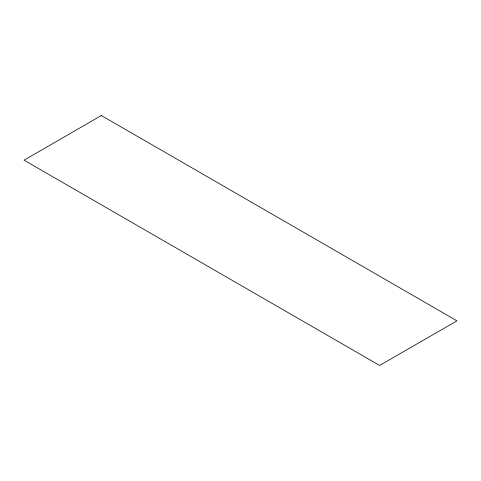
<?xml version="1.0" encoding="UTF-8"?>
<svg xmlns="http://www.w3.org/2000/svg" width="481" height="481" viewBox="0 0 481 481"><rect width="100%" height="100%" fill="white"/><g stroke="black" fill="none" stroke-linecap="round" stroke-linejoin="round"><path stroke-width="0.72" d="M101.353 115.536L24.05 160.167L379.647 365.464L456.95 320.833L101.353 115.536"/></g></svg>
